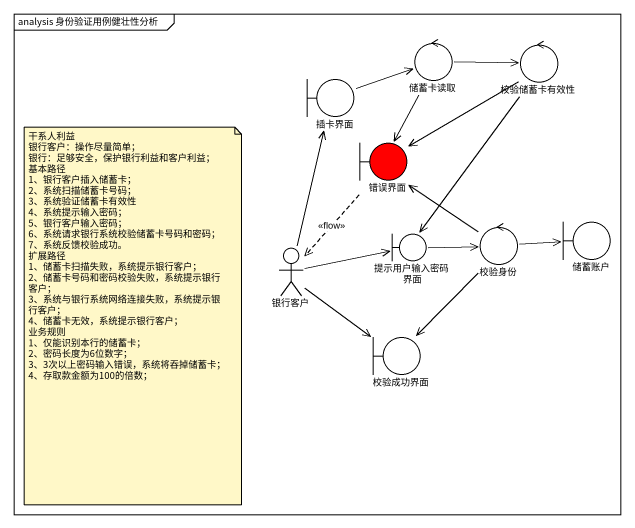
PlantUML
@startuml
mainframe analysis 身份验证用例健壮性分析
control 储蓄卡读取
control 校验储蓄卡有效性
boundary 插卡界面
boundary 错误界面 #FF0000
boundary 提示用户输入密码界面
control 校验身份
boundary 储蓄账户
actor 银行客户
boundary 校验成功界面
储蓄卡读取 -right-> 校验储蓄卡有效性
储蓄卡读取 --> 错误界面
校验储蓄卡有效性 --> 错误界面
校验储蓄卡有效性 --> 提示用户输入密码界面
插卡界面 -right-> 储蓄卡读取
错误界面 ..> 银行客户 : <<flow>>
提示用户输入密码界面 -right-> 校验身份
校验身份 -up-> 错误界面
校验身份 -right-> 储蓄账户
校验身份 --> 校验成功界面
银行客户 -up-> 插卡界面
银行客户 -right-> 提示用户输入密码界面
银行客户 --> 校验成功界面
note as N1
  干系人利益
  银行客户：操作尽量简单；
  银行：足够安全，保护银行利益和客户利益；
  基本路径
  1、银行客户插入储蓄卡；
  2、系统扫描储蓄卡号码；
  3、系统验证储蓄卡有效性
  4、系统提示输入密码；
  5、银行客户输入密码；
  6、系统请求银行系统校验储蓄卡号码和密码；
  7、系统反馈校验成功。
  扩展路径
  1、储蓄卡扫描失败，系统提示银行客户；
  2、储蓄卡号码和密码校验失败，系统提示银行客户；
  3、系统与银行系统网络连接失败，系统提示银行客户；
  4、储蓄卡无效，系统提示银行客户；
  业务规则
  1、仅能识别本行的储蓄卡；
  2、密码长度为6位数字；
  3、3次以上密码输入错误，系统将吞掉储蓄卡；
  4、存取款金额为100的倍数；
end note
@enduml
